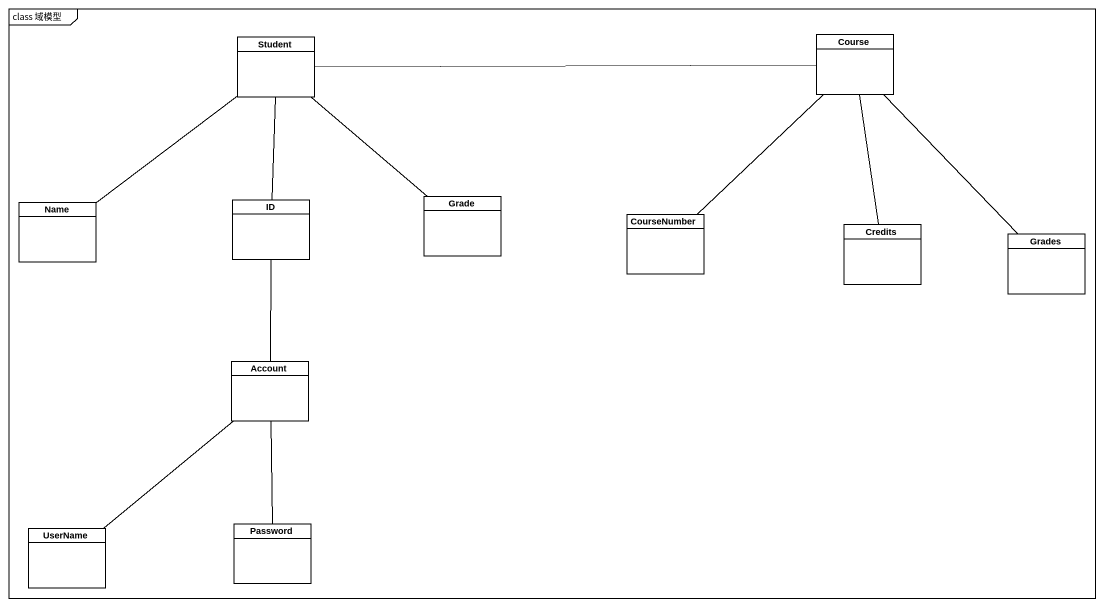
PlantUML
@startuml
mainframe class 域模型
hide circle
hide empty members
class Student
class Course
class Name
class ID
class Grade
class CourseNumber
class Credits
class Grades
class Account
class UserName
class Password
Student -right- Course
Student -- Name
Student -- ID
Student -- Grade
Course -- Credits
Course -- Grades
ID -- Account
CourseNumber -up- Course
Account -- UserName
Account -- Password
@enduml
